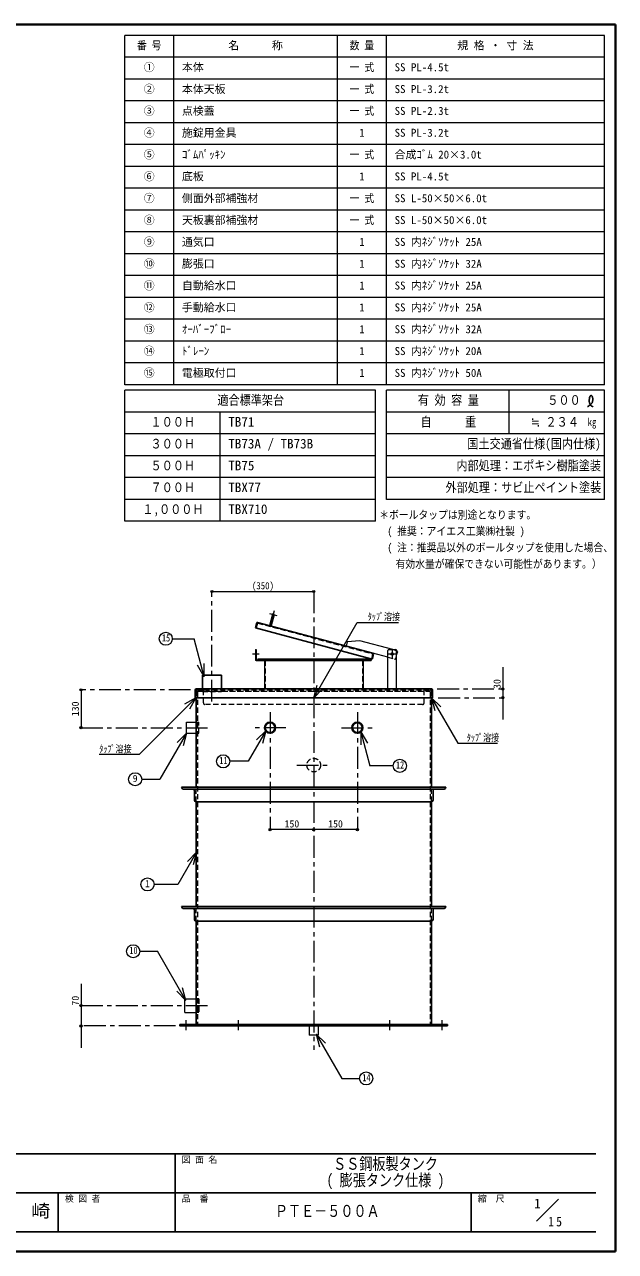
# Model space of a CAD drawing. Units: millimetres at full size, sheet at 1:15. Extents: x -3184 to 2891, y -2037 to 2178.
# Drawn here: x 859 to 2891, y -2037 to 2178 of the extents above; entities that cross this region are included whole.
import ezdxf
from ezdxf.enums import TextEntityAlignment as Align

# ---------------------------------------------------------------- set-up
doc = ezdxf.new("R2010")
doc.units = ezdxf.units.MM
doc.header["$LTSCALE"] = 15
doc.header["$PDMODE"] = 32
doc.header["$PDSIZE"] = 7.5
doc.linetypes.add('CHAIN1', pattern=[8, 5, -1, 1, -1])
doc.linetypes.add('DASHED1', pattern=[1.8, 1.2, -0.6])
doc.layers.add('0-0', color=7, linetype='Continuous', lineweight=18)
doc.styles.add('ＭＳ ゴシック', font='')
doc.styles.get('ＭＳ ゴシック').set_extended_font_data('MS Gothic')

msp = doc.modelspace()

# ---------------------------------------------------------------- linework, layer by layer
at = {"layer": '0-0', "color": 1, "lineweight": 40}
for p, q in [((2890.8, 2177.87), (-3184.2, 2177.87)), ((2890.8, -2037.13), (2890.8, 2177.87)), ((2890.8, -2037.13), (-3184.2, -2037.13))]:
    msp.add_line(p, q, dxfattribs=at)
at = {"layer": '0-0', "color": 3}
for p, q in [((2853.3, 2140.37), (1203.3, 2140.37)), ((1203.3, 940.37), (1203.3, 2140.37)), ((1372.05, 940.37), (1372.05, 2140.37)), ((1934.55, 940.37), (1934.55, 2140.37)), ((2103.3, 940.37), (2103.3, 2140.37)), ((2853.3, 940.37), (2853.3, 2140.37)), ((2853.3, 2065.37), (1203.3, 2065.37)), ((2853.3, 1990.37), (1203.3, 1990.37)), ((2853.3, 1915.37), (1203.3, 1915.37)), ((2853.3, 1840.37), (1203.3, 1840.37)), ((2853.3, 1765.37), (1203.3, 1765.37)), ((2853.3, 1690.37), (1203.3, 1690.37)), ((2853.3, 1615.37), (1203.3, 1615.37)), ((2853.3, 1540.37), (1203.3, 1540.37)), ((2853.3, 1465.37), (1203.3, 1465.37)), ((2853.3, 1390.37), (1203.3, 1390.37)), ((2853.3, 1315.37), (1203.3, 1315.37)), ((2853.3, 1240.37), (1203.3, 1240.37)), ((2853.3, 1165.37), (1203.3, 1165.37)), ((2853.3, 1090.37), (1203.3, 1090.37)), ((2853.3, 1015.37), (1203.3, 1015.37)), ((2853.3, 940.37), (1203.3, 940.37)), ((2065.8, 921.62), (1203.3, 921.62)), ((1203.3, 471.62), (1203.3, 921.62)), ((2065.8, 471.62), (2065.8, 921.62)), ((2853.3, 921.62), (2103.3, 921.62)), ((2103.3, 546.62), (2103.3, 921.62)), ((2525.17, 771.62), (2525.17, 921.62)), ((2853.3, 546.62), (2853.3, 921.62)), ((2065.8, 846.62), (1203.3, 846.62)), ((1531.42, 471.62), (1531.42, 846.62)), ((2853.3, 846.62), (2103.3, 846.62)), ((2065.8, 771.62), (1203.3, 771.62)), ((2853.3, 771.62), (2103.3, 771.62)), ((2065.8, 696.62), (1203.3, 696.62)), ((2853.3, 696.62), (2103.3, 696.62)), ((2065.8, 621.62), (1203.3, 621.62)), ((2853.3, 621.62), (2103.3, 621.62)), ((2065.8, 546.62), (1203.3, 546.62)), ((2853.3, 546.62), (2103.3, 546.62)), ((2065.8, 471.62), (1203.3, 471.62))]:
    msp.add_line(p, q, dxfattribs=at)
at = {"layer": '0-0', "color": 4, "linetype": 'CHAIN1', "lineweight": 9}
for p, q in [((1503.3, -147.88), (1503.3, 230.32)), ((1853.3, 230.32), (1853.3, -1343.88)), ((1701.38, 154.55), (1726.49, 147.83)), ((1717.3, 163.75), (1703.58, 112.55)), ((1665.8, 14.32), (1642.8, 14.32)), ((2108.8, 15.62), (2137.8, 15.62)), ((2123.3, 30.12), (2123.3, 1.12)), ((1430.1, -107.88), (1053.3, -107.88)), ((2278.1, -104.68), (2503.3, -104.68)), ((2281.3, -134.68), (2503.3, -134.68)), ((1703.3, -183.88), (1703.3, -587.88)), ((2003.3, -183.88), (2003.3, -587.88)), ((1053.3, -237.88), (1493.3, -237.88)), ((1757.3, -237.88), (1649.3, -237.88)), ((1949.3, -237.88), (2057.3, -237.88)), ((1794.8, -366.38), (1911.8, -366.38)), ((1053.3, -1192.38), (1493.3, -1192.38)), ((1378.3, -1262.38), (1053.3, -1262.38)), ((1413.3, -1242.88), (1413.3, -1277.38)), ((1593.3, -1242.88), (1593.3, -1277.38)), ((2113.3, -1242.88), (2113.3, -1277.38)), ((2293.3, -1242.88), (2293.3, -1277.38))]:
    msp.add_line(p, q, dxfattribs=at)
at = {"layer": '0-0', "color": 4, "lineweight": 9}
for p, q in [((1503.3, 230.32), (1853.3, 230.32)), ((1968.75, 57.03), (1964.87, 42.54)), ((2011.27, 61.17), (1968.75, 57.03)), ((2125.27, 30.62), (2011.27, 61.17)), ((1652.8, 30.32), (1655.8, 30.32)), ((1652.8, 30.32), (1652.8, -6.98)), ((1655.8, 30.32), (1655.8, -4.68)), ((2108.3, 4.11), (2056.82, 17.9)), ((2138.77, 27), (2138.3, 27.13)), ((2140.89, 23.33), (2138.3, 13.65)), ((1655.8, -6.98), (1652.8, -6.98)), ((1683.5, -8.13), (1683.5, -104.68)), ((2023.1, -8.13), (2023.1, -104.68)), ((2503.3, -29.68), (2503.3, -209.68)), ((1053.3, -107.88), (1053.3, -237.88)), ((1853.3, -587.88), (1703.3, -587.88)), ((2003.3, -587.88), (1853.3, -587.88)), ((1053.3, -1117.38), (1053.3, -1337.38))]:
    msp.add_line(p, q, dxfattribs=at)
at = {"layer": '0-0'}
for p, q in [((1711.04, 151.97), (1700.69, 113.33)), ((1716.84, 150.41), (1706.48, 111.78)), ((1367.08, 67.86), (1441.83, 67.86)), ((1476.75, -62.47), (1441.83, 67.86)), ((2108.3, -104.68), (2108.3, 27.62)), ((2111.3, 30.62), (2135.3, 30.62)), ((2138.3, -104.68), (2138.3, 27.62)), ((1476.75, -62.47), (1454.25, -23.5)), ((1476.75, -62.47), (1476.75, -17.47)), ((1655.8, -4.68), (2050.8, -4.68)), ((1660.8, -1.68), (2045.8, -1.68)), ((1660.8, -1.68), (1660.8, -4.68)), ((2045.8, -4.68), (2045.8, -1.68)), ((2050.8, -4.68), (2050.8, -6.98)), ((1853.3, -134.68), (1864.94, -91.21)), ((1853.3, -134.68), (1885.12, -102.86)), ((1448.5, -134.68), (1409.53, -157.18)), ((1448.5, -134.68), (1426, -173.65)), ((2258.1, -134.68), (2269.74, -178.15)), ((2258.1, -134.68), (2289.92, -166.5)), ((1415.3, -256.88), (1415.3, -218.88)), ((1415.3, -218.88), (1448.8, -218.88)), ((1688.39, -248.15), (1627.67, -353.33)), ((1688.39, -248.15), (1656.57, -279.97)), ((1688.39, -248.15), (1676.75, -291.62)), ((2015.31, -251.52), (2015.31, -296.52)), ((2015.31, -251.52), (2037.81, -290.49)), ((2015.31, -251.52), (2046.7, -368.66)), ((1415.76, -256.28), (1324.13, -414.99)), ((1415.76, -256.28), (1383.94, -288.1)), ((1415.76, -256.28), (1404.11, -299.75)), ((1415.3, -256.88), (1448.8, -256.88)), ((1627.67, -353.33), (1564.38, -353.33)), ((2126.7, -368.66), (2046.7, -368.66)), ((1261.79, -414.99), (1324.13, -414.99)), ((1450.66, -665.24), (1418.84, -697.06)), ((1450.66, -665.24), (1439.01, -708.71)), ((1254.89, -1005.82), (1316.28, -1005.82)), ((1414.02, -1175.11), (1316.28, -1005.82)), ((1414.02, -1175.11), (1402.38, -1131.64)), ((1414.02, -1175.11), (1382.2, -1143.29)), ((1410.3, -1215.88), (1410.3, -1168.88)), ((1410.3, -1168.88), (1448.8, -1168.88)), ((1410.3, -1215.88), (1448.8, -1215.88)), ((1837.8, -1262.38), (1837.8, -1293.88)), ((1868.8, -1262.38), (1868.8, -1293.88)), ((1868.8, -1293.88), (1837.8, -1293.88)), ((1861.92, -1290.22), (1893.74, -1322.04)), ((1861.92, -1290.22), (1873.57, -1333.68)), ((2618.97, -1932.89), (2694.73, -1857.13))]:
    msp.add_line(p, q, dxfattribs=at)
at = {"layer": '0-0', "color": 5, "lineweight": 25}
for p, q in [((1657.59, 122.5), (1653.01, 105.4)), ((1653.01, 105.4), (2053.87, -2.01)), ((2056.82, 17.9), (1660.41, 124.12)), ((2058.45, 15.09), (2053.87, -2.01)), ((1470.8, -56.88), (1535.8, -56.88)), ((1470.8, -104.68), (1470.8, -56.88)), ((1535.8, -104.68), (1535.8, -56.88)), ((1445.3, -107.88), (1445.3, -134.68)), ((1448.5, -104.68), (2258.1, -104.68)), ((2261.3, -107.88), (2261.3, -134.68)), ((2261.3, -134.68), (1445.3, -134.68)), ((1448.8, -134.68), (1448.8, -442.38)), ((2257.8, -134.68), (2257.8, -442.38)), ((2307.8, -442.38), (1398.8, -442.38)), ((2301.8, -448.38), (1404.8, -448.38)), ((1442.8, -486.38), (1442.8, -454.38)), ((2263.8, -486.38), (2263.8, -454.38)), ((1448.8, -492.38), (2257.8, -492.38)), ((1448.8, -492.38), (1448.8, -852.38)), ((2257.8, -492.38), (2257.8, -852.38)), ((2307.8, -852.38), (1398.8, -852.38)), ((2301.8, -858.38), (1404.8, -858.38)), ((1442.8, -896.38), (1442.8, -864.38)), ((2263.8, -896.38), (2263.8, -864.38)), ((1448.8, -902.38), (1448.8, -1257.88)), ((1393.3, -1257.88), (2313.3, -1257.88)), ((2313.3, -1257.88), (2313.3, -1262.38))]:
    msp.add_line(p, q, dxfattribs=at)
at = {"layer": '0-0', "linetype": 'DASHED1'}
for p, q in [((1659.51, 120.79), (1655.23, 104.8)), ((1660.92, 121.6), (2055.12, 15.98)), ((2055.93, 14.57), (2051.65, -1.42)), ((1448.5, -109.48), (1448.5, -134.68)), ((1448.8, -112.38), (1448.8, -134.68)), ((1450.1, -107.88), (2256.5, -107.88)), ((1453.3, -114.63), (1453.3, -1257.88)), ((1455.55, -112.38), (2251.05, -112.38)), ((1468.8, -107.88), (1468.8, -112.38)), ((1470.8, -112.88), (1470.8, -104.68)), ((1470.8, -112.88), (1535.8, -112.88)), ((1535.8, -112.88), (1535.8, -104.68)), ((2237.8, -107.88), (2237.8, -112.38)), ((2253.3, -114.63), (2253.3, -1257.88)), ((2257.8, -112.38), (2257.8, -134.68)), ((2258.1, -109.48), (2258.1, -134.68)), ((1448.8, -492.38), (1448.8, -442.38)), ((2257.8, -492.38), (2257.8, -442.38)), ((1448.8, -902.38), (1448.8, -852.38)), ((2257.8, -902.38), (2257.8, -852.38)), ((1586.3, -1257.88), (1586.3, -1262.38)), ((1600.3, -1257.88), (1600.3, -1262.38)), ((2106.3, -1257.88), (2106.3, -1262.38)), ((2120.3, -1257.88), (2120.3, -1262.38))]:
    msp.add_line(p, q, dxfattribs=at)
at = {"layer": '0-0', "color": 4, "linetype": 'DASHED1', "lineweight": 9}
for p, q in [((1661.81, 123.75), (1661.21, 121.52)), ((1670.98, 121.29), (1670.39, 119.07)), ((1655.8, 20.32), (1652.8, 20.32)), ((1655.8, 8.32), (1652.8, 8.32)), ((2108.3, 4.11), (2131.01, -1.97)), ((2125.27, 30.62), (2138.3, 27.13)), ((2138.3, 13.65), (2134.68, 0.15)), ((1680.8, -1.68), (1680.8, -4.68)), ((1685.8, -6.98), (1685.8, -107.88)), ((2020.8, -6.98), (2020.8, -107.88)), ((2025.8, -4.68), (2025.8, -1.68)), ((1473.8, -152.88), (1473.8, -107.88)), ((2232.8, -113.88), (1473.8, -113.88)), ((2232.8, -152.88), (2232.8, -107.88)), ((2227.8, -157.88), (1478.8, -157.88)), ((1448.8, -218.88), (1458.3, -218.88)), ((1458.3, -256.88), (1458.3, -218.88)), ((1448.8, -256.88), (1458.3, -256.88)), ((1458.3, -1168.88), (1448.8, -1168.88)), ((1458.3, -1168.88), (1458.3, -1215.88)), ((1458.3, -1215.88), (1448.8, -1215.88)), ((1406.3, -1257.88), (1406.3, -1262.38)), ((1420.3, -1257.88), (1420.3, -1262.38)), ((1837.8, -1257.88), (1837.8, -1262.38)), ((1868.8, -1257.88), (1868.8, -1262.38)), ((2286.3, -1257.88), (2286.3, -1262.38)), ((2300.3, -1257.88), (2300.3, -1262.38))]:
    msp.add_line(p, q, dxfattribs=at)
at = {"layer": '0-0', "color": 6, "lineweight": 25}
for p, q in [((-3116.7, -1701.77), (2823.3, -1701.77)), ((1376.87, -1969.63), (1376.87, -1701.77)), ((2823.3, -1835.7), (-230.27, -1835.7)), ((975.08, -1969.63), (975.08, -1835.7)), ((2394.73, -1969.63), (2394.73, -1835.7)), ((2823.3, -1969.63), (-3116.7, -1969.63))]:
    msp.add_line(p, q, dxfattribs=at)
at = {"layer": '0-0', "color": 5, "lineweight": 25}
for points in [[(2794.81, 865.55), (2795.79, 866.11), (2797.47, 867.09), (2799.14, 868.1), (2800.78, 869.14), (2802.39, 870.24), (2803.96, 871.41), (2804.84, 872.12), (2805.49, 872.68), (2806.58, 873.69), (2807.6, 874.74), (2808.56, 875.86), (2809.43, 877.04), (2810.2, 878.28), (2810.6, 879.03), (2810.88, 879.64), (2811.31, 880.72), (2811.66, 881.83), (2811.95, 882.96), (2812.17, 884.11), (2812.34, 885.27), (2812.41, 885.94), (2812.46, 886.63), (2812.51, 887.83), (2812.52, 889.02), (2812.5, 890.22), (2812.47, 891.42), (2812.43, 892.63), (2812.41, 893.34), (2812.39, 894.08), (2812.34, 895.37), (2812.23, 896.64), (2812.03, 897.89), (2811.69, 899.1), (2811.17, 900.26), (2810.76, 900.9), (2810.5, 901.24), (2810, 901.8), (2809.44, 902.3), (2808.83, 902.71)], [(2808.83, 902.71), (2808.19, 903.01), (2807.53, 903.18), (2807.14, 903.2), (2806.82, 903.18), (2806.27, 903.06), (2805.74, 902.85), (2805.22, 902.56), (2804.73, 902.21), (2804.27, 901.81), (2804.02, 901.56), (2803.67, 901.17), (2803.16, 900.46), (2802.73, 899.71), (2802.37, 898.92), (2802.08, 898.11), (2801.84, 897.28), (2801.72, 896.79), (2801.58, 896.18), (2801.4, 895.12), (2801.25, 894.06), (2801.13, 892.99), (2801.03, 891.91), (2800.95, 890.84), (2800.89, 890.21), (2800.83, 889.47), (2800.72, 888.18), (2800.64, 886.89), (2800.58, 885.61), (2800.58, 884.33), (2800.65, 883.06), (2800.73, 882.32), (2800.82, 881.68), (2801.04, 880.59), (2801.32, 879.51), (2801.65, 878.44), (2802.03, 877.38), (2802.45, 876.34), (2802.7, 875.74), (2802.89, 875.31)], [(2802.89, 875.31), (2803.24, 874.58), (2803.59, 873.85), (2803.97, 873.14), (2804.35, 872.42), (2804.76, 871.71), (2805.01, 871.3), (2805.3, 870.82), (2805.83, 870.01), (2806.39, 869.23), (2806.99, 868.48), (2807.65, 867.79), (2808.35, 867.18), (2808.79, 866.86), (2809.16, 866.62), (2809.84, 866.26), (2810.54, 865.95), (2811.27, 865.67), (2812.02, 865.42), (2812.78, 865.19), (2813.23, 865.05)], [(1448.8, -902.38), (2257.8, -902.38), (2257.8, -1257.88)], [(1393.3, -1257.88), (1393.3, -1262.38), (2313.3, -1262.38)]]:
    msp.add_lwpolyline(points, dxfattribs=at)
at = {"layer": '0-0'}
for points in [[(1853.3, -134.68), (2002.55, 123.83), (2144.47, 123.83)], [(1655.8, -4.68), (1655.8, -6.98), (2050.8, -6.98)], [(1448.5, -134.68), (1252.76, -330.42), (1116.12, -330.42)], [(2258.1, -134.68), (2348.62, -291.47), (2485.06, -291.47)], [(1450.66, -665.24), (1386.59, -776.21), (1304.21, -776.21)], [(1861.92, -1290.22), (1949.98, -1442.74), (2011.11, -1442.74)]]:
    msp.add_lwpolyline(points, dxfattribs=at)
for centre, radius in [((1344.58, 67.86), 22.5), ((2123.3, 15.62), 4.5), ((1541.88, -353.33), 22.5), ((2149.2, -368.66), 22.5), ((1239.29, -414.99), 22.5), ((1281.71, -776.21), 22.5), ((1232.39, -1005.82), 22.5), ((2033.61, -1442.74), 22.5)]:
    msp.add_circle(centre, radius, dxfattribs=at)
at = {"layer": '0-0', "color": 5, "lineweight": 25}
for centre, radius in [((1703.3, -237.88), 19), ((1703.3, -237.88), 17), ((2003.3, -237.88), 19), ((2003.3, -237.88), 17)]:
    msp.add_circle(centre, radius, dxfattribs=at)
at = {"layer": '0-0', "color": 4, "linetype": 'DASHED1', "lineweight": 9}
msp.add_circle((1853.3, -366.38), 23.5, dxfattribs=at)
for centre, radius, start, end in [((1713.94, 151.19), 3, 165, 345), ((2131.78, 0.92), 3, 255, 345), ((1683.5, -6.98), 2.3, 0, 90), ((2023.1, -6.98), 2.3, 90, 180), ((1478.8, -152.88), 5, 180, 270), ((2227.8, -152.88), 5, 270, 0)]:
    msp.add_arc(centre, radius, start, end, dxfattribs=at)
at = {"layer": '0-0'}
for centre, start, end in [((1713.94, 151.19), 345, 165), ((2111.3, 27.62), 90, 180), ((2135.3, 27.62), 0, 90)]:
    msp.add_arc(centre, 3, start, end, dxfattribs=at)
at = {"layer": '0-0', "color": 5, "lineweight": 25}
for centre, radius, start, end in [((1659.81, 121.9), 2.3, 75, 165), ((2056.23, 15.68), 2.3, 345, 75), ((1448.5, -107.88), 3.2, 90, 180), ((2258.1, -107.88), 3.2, 0, 90), ((1404.8, -442.38), 6, 180, 270), ((1436.8, -454.38), 6, 0, 90), ((2269.8, -454.38), 6, 90, 180), ((2301.8, -442.38), 6, 270, 0), ((1448.8, -486.38), 6, 180, 270), ((2257.8, -486.38), 6, 270, 0), ((1404.8, -852.38), 6, 180, 270), ((1436.8, -864.38), 6, 0, 90), ((2269.8, -864.38), 6, 90, 180), ((2301.8, -852.38), 6, 270, 0), ((1448.8, -896.38), 6, 180, 270), ((2257.8, -896.38), 6, 270, 0)]:
    msp.add_arc(centre, radius, start, end, dxfattribs=at)
at = {"layer": '0-0', "linetype": 'DASHED1'}
for centre, radius, start, end in [((1660.63, 120.49), 1.15, 75, 165), ((2054.82, 14.87), 1.15, 345, 75), ((1450.1, -109.48), 1.6, 90, 180), ((1453.3, -112.38), 4.5, 90, 180), ((1455.55, -114.63), 2.25, 90, 180), ((2251.05, -114.63), 2.25, 0, 90), ((2253.3, -112.38), 4.5, 0, 90), ((2256.5, -109.48), 1.6, 0, 90)]:
    msp.add_arc(centre, radius, start, end, dxfattribs=at)
at = {"layer": '0-0', "color": 4, "lineweight": 9}
for centre, radius, start, end in [((2138, 24.11), 3, 345, 75), ((1682.35, -8.13), 1.15, 0, 90), ((2024.25, -8.13), 1.15, 90, 180)]:
    msp.add_arc(centre, radius, start, end, dxfattribs=at)
at = {"layer": '0-0', "color": 1}
for p in [(1503.3, 230.32), (1853.3, 230.32), (1053.3, -107.88), (2503.3, -104.68), (2503.3, -134.68), (1053.3, -237.88), (1703.3, -587.88), (1853.3, -587.88), (2003.3, -587.88), (1053.3, -1192.38), (1053.3, -1262.38)]:
    msp.add_point(p, dxfattribs=at)

# ---------------------------------------------------------------- texts
at = {"layer": '0-0', "style": 'ＭＳ ゴシック'}
for s, height, width, p in [('番 号', 27.49, 0.9, (1245.49, 2084.12)), ('数 量', 27.49, 0.9, (1976.74, 2084.12)), ('一 式', 27.49, 0.9, (1976.74, 2009.12)), ('一 式', 27.49, 0.9, (1976.74, 1934.12)), ('一 式', 27.49, 0.9, (1976.74, 1859.12)), ('一 式', 27.49, 0.9, (1976.74, 1709.12)), ('一 式', 27.49, 0.9, (1976.74, 1559.12)), ('一 式', 27.49, 0.9, (1976.74, 1484.12)), ('適合標準架台', 32.99, 0.85, (1522.05, 861.62)), ('有 効 容 量', 32.99, 0.85, (2211.11, 861.62)), ('５００', 32.99, 0.85, (2656.42, 861.62)), ('１００Ｈ', 32.99, 0.85, (1292.36, 786.62)), ('自\u3000\u3000\u3000重', 32.99, 0.85, (2220.49, 786.62)), ('≒ ２３４', 32.99, 0.85, (2600.17, 786.62)), ('kg', 27.49, 0.8, (2795.17, 790.37)), ('国土交通省仕様(国内仕様)', 32.99, 0.85, (2381.42, 711.62)), ('３００Ｈ', 32.99, 0.85, (1292.36, 711.62)), ('５００Ｈ', 32.99, 0.85, (1292.36, 636.62)), ('内部処理：エポキシ樹脂塗装', 32.99, 0.85, (2343.92, 636.62)), ('７００Ｈ', 32.99, 0.85, (1292.36, 561.62)), ('外部処理：サビ止ペイント塗装', 32.99, 0.85, (2306.42, 561.62)), ('１,０００Ｈ', 32.99, 0.85, (1264.24, 486.62)), ('＊ボールタップは別途となります。', 27.49, 0.9, (2078.3, 471.62)), ('( 推奨：アイエス工業㈱社製 )', 27.49, 0.9, (2106.42, 415.37)), ('( 注：推奨品以外のボールタップを使用した場合、', 27.49, 0.9, (2106.42, 359.12)), ('有効水量が確保できない可能性があります。）', 27.49, 0.9, (2134.55, 302.87)), ('(350)', 24.74, 0.9, (1640.8, 230.32)), ('ﾀｯﾌﾟ溶接', 24.74, 0.8, (2039.47, 123.83)), ('15', 24.74, 0.8, (1331.45, 50.98)), ('ﾀｯﾌﾟ溶接', 24.74, 0.8, (1116.12, -330.42)), ('ﾀｯﾌﾟ溶接', 24.74, 0.8, (2380.06, -291.47)), ('11', 24.74, 0.8, (1528.76, -370.2)), ('12', 24.74, 0.8, (2136.07, -385.53)), ('10', 24.74, 0.8, (1219.26, -1022.69)), ('14', 24.74, 0.8, (2020.48, -1459.62)), ('ＳＳ鋼板製タンク', 41.24, 0.8, (1920.08, -1768.74)), ('( 膨張タンク仕様 )', 41.24, 0.8, (1897.58, -1824.99)), ('千\u3000崎', 43.99, 1.1, (750.08, -1932.67)), ('ＰＴＥ－５００Ａ', 41.24, 0.8, (1719.86, -1930.79))]:
    msp.add_text(s, height=height, dxfattribs=dict(at, width=width)).set_placement(p, align=Align.BOTTOM_LEFT)
for s, height, p in [('名\u3000\u3000\u3000称', 27.49, (1559.55, 2084.12)), ('規 格 ・ 寸 法', 27.49, (2347.05, 2084.12)), ('①', 27.49, (1268.92, 2009.12)), ('本体', 27.49, (1400.17, 2009.12)), ('SS PL-4.5t', 27.49, (2131.42, 2009.12)), ('②', 27.49, (1268.92, 1934.12)), ('本体天板', 27.49, (1400.17, 1934.12)), ('SS PL-3.2t', 27.49, (2131.42, 1934.12)), ('③', 27.49, (1268.92, 1859.12)), ('点検蓋', 27.49, (1400.17, 1859.12)), ('SS PL-2.3t', 27.49, (2131.42, 1859.12)), ('④', 27.49, (1268.92, 1784.12)), ('施錠用金具', 27.49, (1400.17, 1784.12)), ('1', 27.49, (2009.55, 1784.12)), ('SS PL-3.2t', 27.49, (2131.42, 1784.12)), ('⑤', 27.49, (1268.92, 1709.12)), ('ｺﾞﾑﾊﾟｯｷﾝ', 27.49, (1400.17, 1709.12)), ('合成ｺﾞﾑ 20×3.0t', 27.49, (2131.42, 1709.12)), ('⑥', 27.49, (1268.92, 1634.12)), ('底板', 27.49, (1400.17, 1634.12)), ('1', 27.49, (2009.55, 1634.12)), ('SS PL-4.5t', 27.49, (2131.42, 1634.12)), ('⑦', 27.49, (1268.92, 1559.12)), ('側面外部補強材', 27.49, (1400.17, 1559.12)), ('SS L-50×50×6.0t', 27.49, (2131.42, 1559.12)), ('⑧', 27.49, (1268.92, 1484.12)), ('天板裏部補強材', 27.49, (1400.17, 1484.12)), ('SS L-50×50×6.0t', 27.49, (2131.42, 1484.12)), ('⑨', 27.49, (1268.92, 1409.12)), ('通気口', 27.49, (1400.17, 1409.12)), ('1', 27.49, (2009.55, 1409.12)), ('SS 内ﾈｼﾞｿｹｯﾄ 25A', 27.49, (2131.42, 1409.12)), ('⑩', 27.49, (1268.92, 1334.12)), ('膨張口', 27.49, (1400.17, 1334.12)), ('1', 27.49, (2009.55, 1334.12)), ('SS 内ﾈｼﾞｿｹｯﾄ 32A', 27.49, (2131.42, 1334.12)), ('⑪', 27.49, (1268.92, 1259.12)), ('自動給水口', 27.49, (1400.17, 1259.12)), ('1', 27.49, (2009.55, 1259.12)), ('SS 内ﾈｼﾞｿｹｯﾄ 25A', 27.49, (2131.42, 1259.12)), ('⑫', 27.49, (1268.92, 1184.12)), ('手動給水口', 27.49, (1400.17, 1184.12)), ('SS 内ﾈｼﾞｿｹｯﾄ 25A', 27.49, (2131.42, 1184.12)), ('1', 27.49, (2009.55, 1184.12)), ('⑬', 27.49, (1268.92, 1109.12)), ('ｵｰﾊﾞｰﾌﾞﾛｰ', 27.49, (1400.17, 1109.12)), ('1', 27.49, (2009.55, 1109.12)), ('SS 内ﾈｼﾞｿｹｯﾄ 32A', 27.49, (2131.42, 1109.12)), ('⑭', 27.49, (1268.92, 1034.12)), ('ﾄﾞﾚｰﾝ', 27.49, (1400.17, 1034.12)), ('1', 27.49, (2009.55, 1034.12)), ('SS 内ﾈｼﾞｿｹｯﾄ 20A', 27.49, (2131.42, 1034.12)), ('⑮', 27.49, (1268.92, 959.12)), ('電極取付口', 27.49, (1400.17, 959.12)), ('1', 27.49, (2009.55, 959.12)), ('SS 内ﾈｼﾞｿｹｯﾄ 50A', 27.49, (2131.42, 959.12)), ('TB71', 32.99, (1559.55, 786.62)), ('TB73A / TB73B', 32.99, (1559.55, 711.62)), ('TB75', 32.99, (1559.55, 636.62)), ('TBX77', 32.99, (1559.55, 561.62)), ('TBX710', 32.99, (1559.55, 486.62)), ('9', 24.74, (1230.85, -431.87)), ('150', 24.74, (1752.99, -587.88)), ('150', 24.74, (1902.99, -587.88)), ('1', 24.74, (1273.27, -793.09)), ('図 面 名', 21.99, (1399.37, -1739.27)), ('検 図 者', 21.99, (997.58, -1873.2)), ('品\u3000番', 21.99, (1399.37, -1873.2)), ('縮\u3000尺', 21.99, (2417.23, -1873.2)), ('1', 32.99, (2611.35, -1898.42))]:
    msp.add_text(s, height=height, dxfattribs=at).set_placement(p, align=Align.BOTTOM_LEFT)
for s, p in [('30', (2503.3, -104.68)), ('130', (1053.3, -198.19)), ('70', (1053.3, -1192.38))]:
    msp.add_text(s, height=24.74, rotation=90, dxfattribs=at).set_placement(p, align=Align.BOTTOM_LEFT)
at = {"layer": '0-0', "insert": (2659.3, -1951.48), "char_height": 32.99, "attachment_point": 7, "style": 'ＭＳ ゴシック'}
msp.add_mtext('\\T1.36;\\W0.9;15', dxfattribs=at)

doc.saveas('drawing.dxf')
